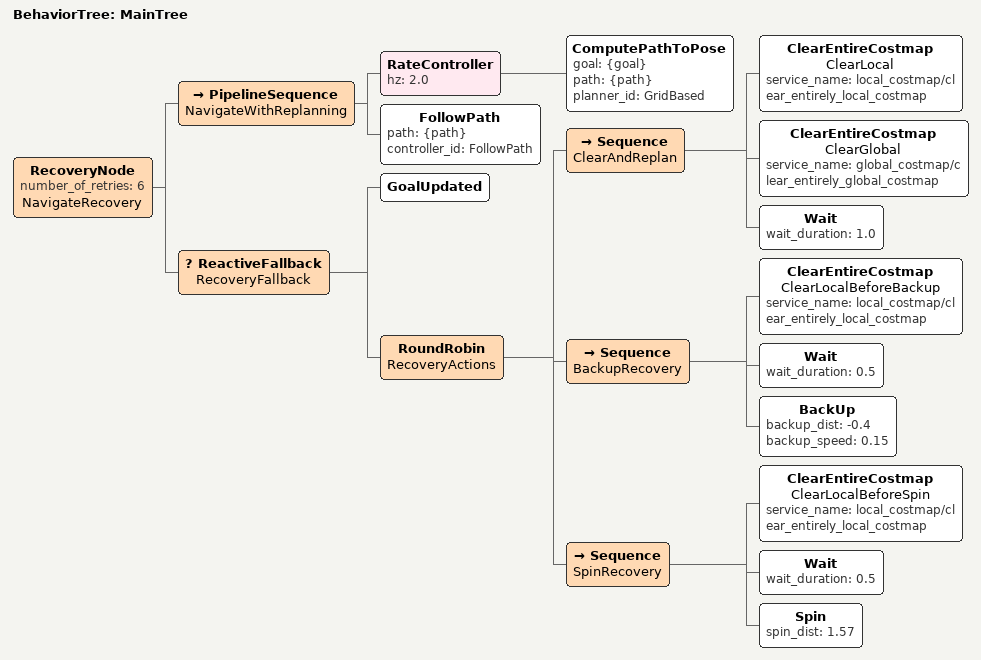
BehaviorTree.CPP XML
<root main_tree_to_execute="MainTree">
  <BehaviorTree ID="MainTree">
    <RecoveryNode number_of_retries="6" name="NavigateRecovery">
      <PipelineSequence name="NavigateWithReplanning">
        <RateController hz="2.0">
          <ComputePathToPose goal="{goal}" path="{path}" planner_id="GridBased"/>
        </RateController>
        <FollowPath path="{path}" controller_id="FollowPath"/>
      </PipelineSequence>
      <ReactiveFallback name="RecoveryFallback">
        <GoalUpdated/>
        <RoundRobin name="RecoveryActions">
          <!-- Recovery 1: Clear costmaps + Wait + Replan -->
          <Sequence name="ClearAndReplan">
            <ClearEntireCostmap name="ClearLocal"
              service_name="local_costmap/clear_entirely_local_costmap"/>
            <ClearEntireCostmap name="ClearGlobal"
              service_name="global_costmap/clear_entirely_global_costmap"/>
            <Wait wait_duration="1.0"/>
          </Sequence>
          <!-- Recovery 2: Backup to create space -->
          <Sequence name="BackupRecovery">
            <ClearEntireCostmap name="ClearLocalBeforeBackup"
              service_name="local_costmap/clear_entirely_local_costmap"/>
            <Wait wait_duration="0.5"/>
            <BackUp backup_dist="-0.4" backup_speed="0.15"/>
          </Sequence>
          <!-- Recovery 3: Spin to reorient (last resort) -->
          <Sequence name="SpinRecovery">
            <ClearEntireCostmap name="ClearLocalBeforeSpin"
              service_name="local_costmap/clear_entirely_local_costmap"/>
            <Wait wait_duration="0.5"/>
            <Spin spin_dist="1.57"/>
          </Sequence>
        </RoundRobin>
      </ReactiveFallback>
    </RecoveryNode>
  </BehaviorTree>
</root>
